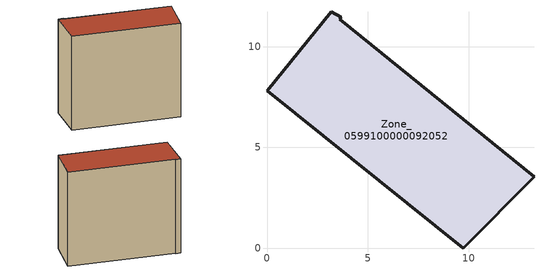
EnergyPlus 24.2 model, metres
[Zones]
Zone_0599100000092052
 floor ground (C_G): 3.19,11.73 3.68,11.45 3.6,11.36 13.25,3.55 9.75,0 0,7.82 z0
 wall outside (C_F): 3.68,11.45 3.19,11.73 0,7.82 9.75,0 13.25,3.55 3.6,11.36 3.68,11.45 z0:11.15
 roof outside (C_R): 9.75,0 13.25,3.55 3.6,11.36 3.68,11.45 3.19,11.73 0,7.82 z11.15
[BUILDING]
Pand.0599100000092052: North Axis=0; Terrain=City; Loads Convergence Tolerance Value=0.04; Temperature Convergence Tolerance Value=0.4; Solar Distribution=FullExterior; Maximum Number of Warmup Days=25; Minimum Number of Warmup Days=1
[Site:Location]
Rotterdam.The.Hague.AP_ZH_NLD Design_Conditions: Latitude=51.96; Longitude=4.45; Time Zone=1; Elevation=-4.5
[SITE:GROUNDTEMPERATURE:BUILDINGSURFACE]
18, 18, 18, 18, 18, 18, 18, 18, 18, 18, 18, 18
[MATERIAL] Thermal Absorptance=0.9; Solar Absorptance=0.7; Visible Absorptance=0.7
Name | Roughness | Thickness | Conductivity | Density | Specific Heat
G.TI.1946 | MediumSmooth | 0.15 | 1 | 540 | 1210
F.TI.1946 | Rough | 0.3 | 0.857143 | 1920 | 840
R.TI.1946 | MediumRough | 0.2 | 0.1 | 1500 | 1000
[CONSTRUCTION]
C_G: G.TI.1946
C_F: F.TI.1946
C_R: R.TI.1946
[ZONE]
Zone_0599100000092052: Type=1; Multiplier=1; Ceiling Height=Autocalculate; Volume=Autocalculate; Floor Area=autocalculate; Part of Total Floor Area=Yes
[ZONEINFILTRATION:DESIGNFLOWRATE]
Infil_Zone_0599100000092052: Zone or ZoneList or Space or SpaceList=Zone_0599100000092052; Schedule=AlwaysOn; Design Flow Rate Calculation Method=Flow/Area; Flow Rate per Floor Area=0.003; Constant Term Coefficient=1; Temperature Term Coefficient=0; Velocity Term Coefficient=0; Velocity Squared Term Coefficient=0
[HVACTEMPLATE:ZONE:IDEALLOADSAIRSYSTEM]
Zone_0599100000092052: Maximum Heating Supply Air Temperature=50; Minimum Cooling Supply Air Temperature=13; Maximum Heating Supply Air Humidity Ratio=0.0156; Minimum Cooling Supply Air Humidity Ratio=0.0077; Heating Limit=NoLimit; Cooling Limit=NoLimit; Dehumidification Control Type=ConstantSensibleHeatRatio; Cooling Sensible Heat Ratio=0.7; Dehumidification Setpoint=60; Humidification Control Type=None; Humidification Setpoint=30; Outdoor Air Method=None; Outdoor Air Flow Rate per Person=0.00944; Outdoor Air Flow Rate per Zone Floor Area=0; Outdoor Air Flow Rate per Zone=0; Demand Controlled Ventilation Type=None; Outdoor Air Economizer Type=NoEconomizer; Heat Recovery Type=None; Sensible Heat Recovery Effectiveness=0.7; Latent Heat Recovery Effectiveness=0.65
[ZONECONTROL:THERMOSTAT]
ThermostatControl_Zone_0599100000092052: Zone or ZoneList=Zone_0599100000092052; Control Type Schedule=DualSetpointControlType; Control 1=Thermostat_Zone_0599100000092052; Temperature Difference Between Cutout And Setpoint=0
[THERMOSTATSETPOINT:DUALSETPOINT]
Thermostat_Zone_0599100000092052: Heating Setpoint Temperature Schedule=HeatingSetpoint_Zone_0599100000092052; Cooling Setpoint Temperature Schedule=CoolingSetpoint_Zone_0599100000092052
[SCHEDULE:COMPACT]
HeatingSetpoint_Zone_0599100000092052: Through: 12/31, For: AllDays, Until: 24:00, 21
CoolingSetpoint_Zone_0599100000092052: Through: 12/31, For: AllDays, Until: 24:00, 24
DualSetpointControlType: Through: 12/31, For: AllDays, Until: 24:00, 4
AlwaysOn: Through: 12/31, For: AllDays, Until: 24:00, 1
